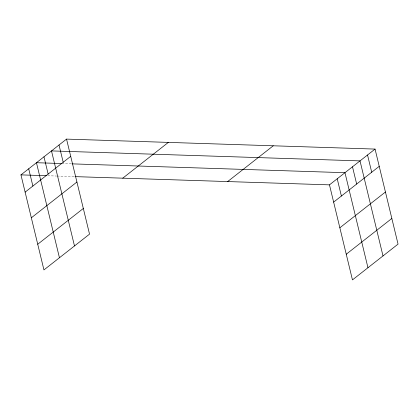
<?xml version="1.0" encoding="UTF-8"?>
<svg xmlns="http://www.w3.org/2000/svg" width="419" height="419" viewBox="0 0 419 419"><rect width="100%" height="100%" fill="white"/><g stroke="black" fill="none" stroke-linecap="round" stroke-linejoin="round"><path stroke-width="0.31" stroke-dasharray="2.1 1.57" d="M61.902 163.536L71.45 163.845M47.677 175.744L56.586 176.032M57.22 176.053L74.399 176.609"/><path stroke-width="0.63" d="M66.542 139.103L89.535 234.142L43.943 269.915L20.95 174.88L66.542 139.103L375.057 149.085L398.05 244.12L352.458 279.897L329.465 184.858L375.057 149.085M25.124 192.132L70.717 156.355M31.336 217.801L76.928 182.024M37.731 244.246L83.323 208.473M122.762 178.175L168.354 142.397M227.653 181.563L273.246 145.791M333.639 202.115L379.232 166.338M339.851 227.784L385.443 192.007M346.246 254.228L391.838 218.456M61.902 163.536L36.453 162.713L59.446 257.753M72.084 163.866L344.968 172.696L367.961 267.736M20.95 174.88L46.404 175.702M75.038 176.629L329.465 184.858M367.536 154.988L371.711 172.24M383.003 255.925L360.015 160.891L51.495 150.908L74.488 245.948M352.489 166.793L356.663 184.046M337.216 178.777L341.391 196.034M59.021 145.005L63.196 162.263M43.974 156.811L48.148 174.068M28.702 168.794L32.876 186.052"/></g></svg>
